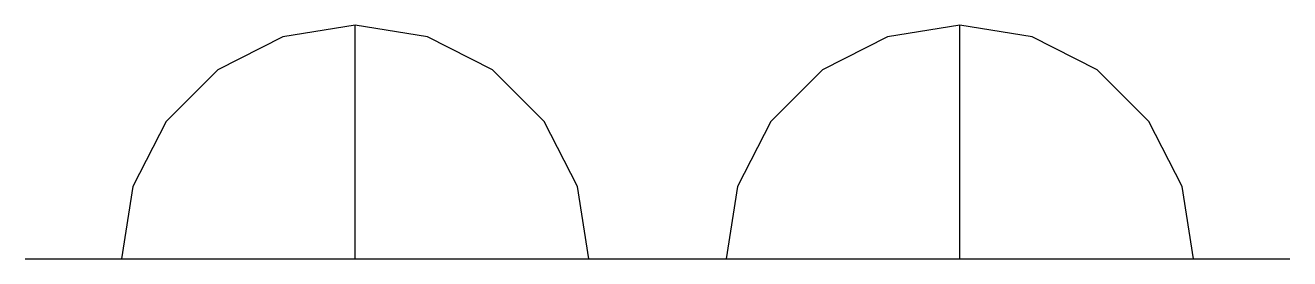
# Model space of a CAD drawing. Header units: metres. Extents: x 6 to 154, y 13 to 40.
import ezdxf

# ---------------------------------------------------------------- set-up
doc = ezdxf.new("R2010")
doc.units = ezdxf.units.M

msp = doc.modelspace()

# ---------------------------------------------------------------- linework, layer by layer
at = {"layer": 'SYMBOL'}
for p, q in [((44.8, 40), (36.39, 38.67)), ((53.21, 38.67), (44.8, 40)), ((44.8, 12.8), (44.8, 40)), ((115.2, 40), (106.79, 38.67)), ((123.61, 38.67), (115.2, 40)), ((115.2, 12.8), (115.2, 40)), ((36.39, 38.67), (28.81, 34.81)), ((60.79, 34.81), (53.21, 38.67)), ((106.79, 38.67), (99.21, 34.81)), ((131.19, 34.81), (123.61, 38.67)), ((28.81, 34.81), (22.79, 28.79)), ((66.81, 28.79), (60.79, 34.81)), ((99.21, 34.81), (93.19, 28.79)), ((137.21, 28.79), (131.19, 34.81)), ((22.79, 28.79), (18.93, 21.21)), ((70.67, 21.21), (66.81, 28.79)), ((93.19, 28.79), (89.33, 21.21)), ((141.07, 21.21), (137.21, 28.79)), ((18.93, 21.21), (17.6, 12.8)), ((72, 12.8), (70.67, 21.21)), ((89.33, 21.21), (88, 12.8)), ((142.4, 12.8), (141.07, 21.21)), ((6.4, 12.8), (153.6, 12.8)), ((17.6, 12.8), (72, 12.8)), ((88, 12.8), (142.4, 12.8))]:
    msp.add_line(p, q, dxfattribs=at)

doc.saveas('drawing.dxf')
